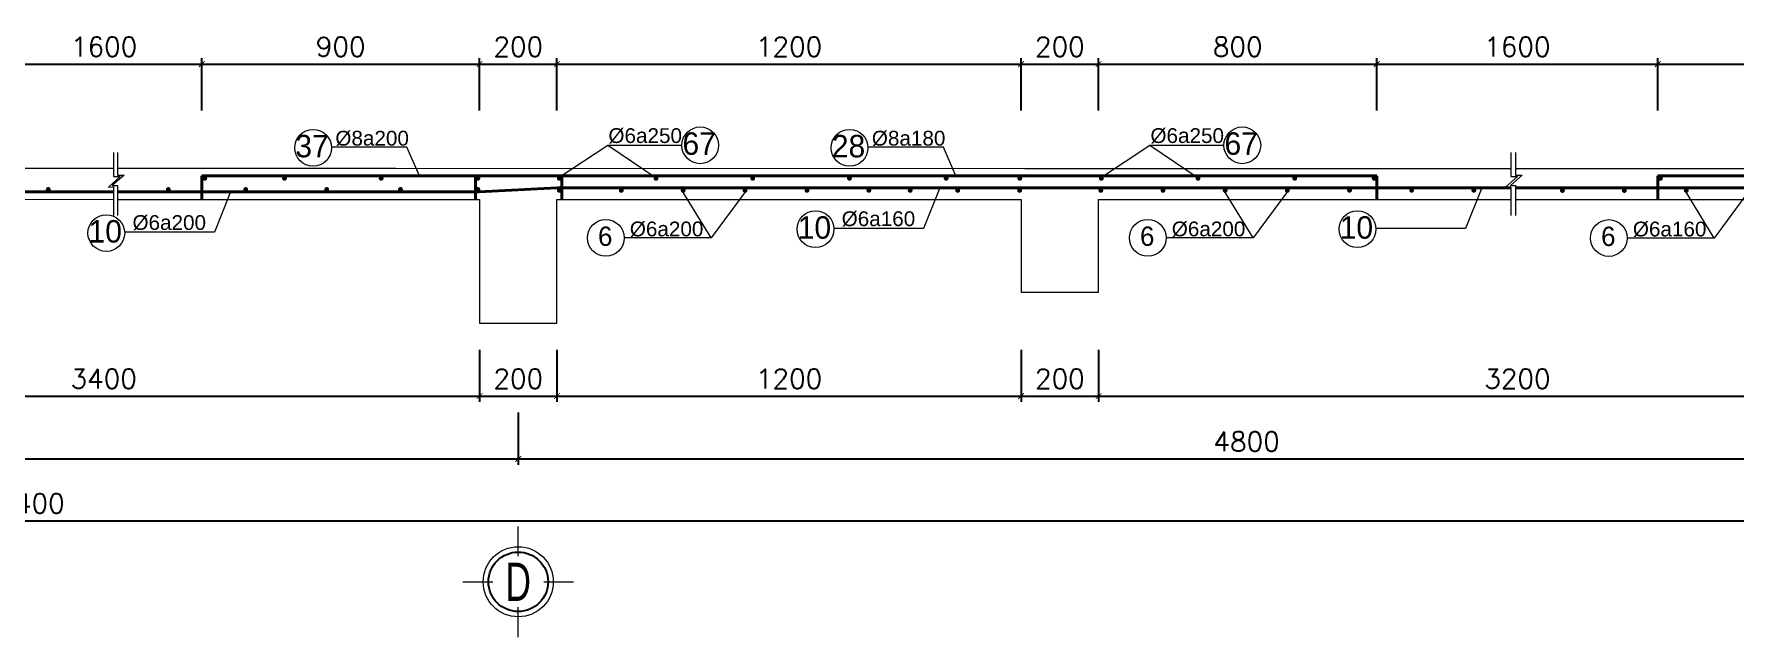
# Model space of a CAD drawing. Header units: inches. Extents: x 1604615 to 1925968, y -294302 to 52467.
# Drawn here: x 1795753 to 1817738, y -230556 to -222753 of the extents above; entities that cross this region are included whole.
import ezdxf
from ezdxf.enums import TextEntityAlignment as Align

# ---------------------------------------------------------------- set-up
doc = ezdxf.new("R2010")
doc.units = ezdxf.units.IN
doc.header["$LTSCALE"] = 20
doc.header["$MEASUREMENT"] = 0
doc.layers.get('0').update_dxf_attribs({"lineweight": 13})
for name, color, linetype, lineweight in [('0-Netin', 251, 'Continuous', 9), ('kich thuoc', 8, 'Continuous', 13), ('SOHIEUTHEP', 212, 'Continuous', 13), ('THEP', 1, 'Continuous', 40), ('TV-MB', 33, 'Continuous', 9), ('VV', 114, 'Continuous', 13)]:
    doc.layers.add(name, color=color, linetype=linetype, lineweight=lineweight)
doc.layers.add('TEXT', color=9, linetype='Continuous')
doc.styles.add('DIM', font='romans.shx')
doc.styles.add('text', font='ARIALN.TTF')
doc.styles.add('thep', font='ARIAL.TTF')
doc.dimstyles.new('1-20', dxfattribs={"dimtxt": 250, "dimasz": 75, "dimexe": 75, "dimexo": 250, "dimgap": 100, "dimtad": 1, "dimdec": 0, "dimlfac": 0.2, "dimzin": 4, "dimdsep": 46, "dimtxsty": 'DIM', "dimblk": 'ARCHTICK', "dimcen": 10, "dimdle": 75, "dimadec": 0, "dimazin": 0, "dimtfac": 1, "dimtdec": 0, "dimtix": 1, "dimtofl": 0, "dimtmove": 1, "dimatfit": 3, "dimfxl": 600, "dimfxlon": 1, "dimtolj": 1, "dimtzin": 0, "dimarcsym": 0})

# ---------------------------------------------------------------- blocks, each defined once
blk = doc.blocks.new('_ArchTick')
at = {"color": 0, "linetype": 'ByBlock', "const_width": 0.15}
blk.add_lwpolyline([(-0.5, -0.5), (0.5, 0.5)], dxfattribs=at)
blk = doc.blocks.new('*D470')
at = {"layer": 'Defpoints', "color": 0}
for p in [(1791796, -225995), (1801512, -226495), (1801512, -227438)]:
    blk.add_point(p, dxfattribs=at)
at = {"layer": 'kich thuoc', "color": 0, "lineweight": -2}
for p, q in [((1791796, -226838), (1791796, -227513)), ((1801512, -226838), (1801512, -227513)), ((1791721, -227438), (1801587, -227438))]:
    blk.add_line(p, q, dxfattribs=at)
at = {"layer": 'kich thuoc', "color": 0, "lineweight": -2, "xscale": 75, "yscale": 75, "zscale": 75, "rotation": 180}
blk.add_blockref('_ArchTick', (1791796, -227438), dxfattribs=at)
at = {"layer": 'kich thuoc', "color": 0, "lineweight": -2, "xscale": 75, "yscale": 75, "zscale": 75}
blk.add_blockref('_ArchTick', (1801512, -227438), dxfattribs=at)
at = {"layer": 'kich thuoc', "color": 0, "insert": (1796654, -227213), "char_height": 250, "attachment_point": 5, "style": 'DIM'}
blk.add_mtext('\\A1;3400', dxfattribs=at)
blk = doc.blocks.new('*D471')
at = {"layer": 'Defpoints', "color": 0}
for p in [(1801512, -226495), (1802512, -226495), (1802512, -227438)]:
    blk.add_point(p, dxfattribs=at)
at = {"layer": 'kich thuoc', "color": 0, "lineweight": -2}
for p, q in [((1801512, -226838), (1801512, -227513)), ((1802512, -226838), (1802512, -227513)), ((1801437, -227438), (1802587, -227438))]:
    blk.add_line(p, q, dxfattribs=at)
at = {"layer": 'kich thuoc', "color": 0, "lineweight": -2, "xscale": 75, "yscale": 75, "zscale": 75, "rotation": 180}
blk.add_blockref('_ArchTick', (1801512, -227438), dxfattribs=at)
at = {"layer": 'kich thuoc', "color": 0, "lineweight": -2, "xscale": 75, "yscale": 75, "zscale": 75}
blk.add_blockref('_ArchTick', (1802512, -227438), dxfattribs=at)
at = {"layer": 'kich thuoc', "color": 0, "insert": (1802012, -227213), "char_height": 250, "attachment_point": 5, "style": 'DIM'}
blk.add_mtext('\\A1;200', dxfattribs=at)
blk = doc.blocks.new('*D472')
at = {"layer": 'Defpoints', "color": 0}
for p in [(1808512, -226095), (1802512, -226495), (1808512, -227438)]:
    blk.add_point(p, dxfattribs=at)
at = {"layer": 'kich thuoc', "color": 0, "lineweight": -2}
for p, q in [((1802512, -226838), (1802512, -227513)), ((1808512, -226838), (1808512, -227513)), ((1802437, -227438), (1808587, -227438))]:
    blk.add_line(p, q, dxfattribs=at)
at = {"layer": 'kich thuoc', "color": 0, "lineweight": -2, "xscale": 75, "yscale": 75, "zscale": 75, "rotation": 180}
blk.add_blockref('_ArchTick', (1802512, -227438), dxfattribs=at)
at = {"layer": 'kich thuoc', "color": 0, "lineweight": -2, "xscale": 75, "yscale": 75, "zscale": 75}
blk.add_blockref('_ArchTick', (1808512, -227438), dxfattribs=at)
at = {"layer": 'kich thuoc', "color": 0, "insert": (1805512, -227213), "char_height": 250, "attachment_point": 5, "style": 'DIM'}
blk.add_mtext('\\A1;1200', dxfattribs=at)
blk = doc.blocks.new('*D473')
at = {"layer": 'Defpoints', "color": 0}
for p in [(1808512, -226095), (1809512, -226095), (1809512, -227438)]:
    blk.add_point(p, dxfattribs=at)
at = {"layer": 'kich thuoc', "color": 0, "lineweight": -2}
for p, q in [((1808512, -226838), (1808512, -227513)), ((1809512, -226838), (1809512, -227513)), ((1808437, -227438), (1809587, -227438))]:
    blk.add_line(p, q, dxfattribs=at)
at = {"layer": 'kich thuoc', "color": 0, "lineweight": -2, "xscale": 75, "yscale": 75, "zscale": 75, "rotation": 180}
blk.add_blockref('_ArchTick', (1808512, -227438), dxfattribs=at)
at = {"layer": 'kich thuoc', "color": 0, "lineweight": -2, "xscale": 75, "yscale": 75, "zscale": 75}
blk.add_blockref('_ArchTick', (1809512, -227438), dxfattribs=at)
at = {"layer": 'kich thuoc', "color": 0, "insert": (1809012, -227213), "char_height": 250, "attachment_point": 5, "style": 'DIM'}
blk.add_mtext('\\A1;200', dxfattribs=at)
blk = doc.blocks.new('*D474')
at = {"layer": 'Defpoints', "color": 0}
for p in [(1809512, -226095), (1820341, -226495), (1820341, -227438)]:
    blk.add_point(p, dxfattribs=at)
at = {"layer": 'kich thuoc', "color": 0, "lineweight": -2}
for p, q in [((1809512, -226838), (1809512, -227513)), ((1820341, -226838), (1820341, -227513)), ((1809437, -227438), (1820416, -227438))]:
    blk.add_line(p, q, dxfattribs=at)
at = {"layer": 'kich thuoc', "color": 0, "lineweight": -2, "xscale": 75, "yscale": 75, "zscale": 75, "rotation": 180}
blk.add_blockref('_ArchTick', (1809512, -227438), dxfattribs=at)
at = {"layer": 'kich thuoc', "color": 0, "lineweight": -2, "xscale": 75, "yscale": 75, "zscale": 75}
blk.add_blockref('_ArchTick', (1820341, -227438), dxfattribs=at)
at = {"layer": 'kich thuoc', "color": 0, "insert": (1814926, -227213), "char_height": 250, "attachment_point": 5, "style": 'DIM'}
blk.add_mtext('\\A1;3200', dxfattribs=at)
blk = doc.blocks.new('*D480')
at = {"layer": 'Defpoints', "color": 0}
for p in [(1785392, -226495), (1802012, -226495), (1802012, -228251)]:
    blk.add_point(p, dxfattribs=at)
at = {"layer": 'kich thuoc', "color": 0, "lineweight": -2}
for p, q in [((1785392, -227651), (1785392, -228326)), ((1802012, -227651), (1802012, -228326)), ((1785317, -228251), (1802087, -228251))]:
    blk.add_line(p, q, dxfattribs=at)
at = {"layer": 'kich thuoc', "color": 0, "lineweight": -2, "xscale": 75, "yscale": 75, "zscale": 75, "rotation": 180}
blk.add_blockref('_ArchTick', (1785392, -228251), dxfattribs=at)
at = {"layer": 'kich thuoc', "color": 0, "lineweight": -2, "xscale": 75, "yscale": 75, "zscale": 75}
blk.add_blockref('_ArchTick', (1802012, -228251), dxfattribs=at)
at = {"layer": 'kich thuoc', "color": 0, "insert": (1793702, -228026), "char_height": 250, "attachment_point": 5, "style": 'DIM'}
blk.add_mtext('\\A1;5800', dxfattribs=at)
blk = doc.blocks.new('*D481')
at = {"layer": 'Defpoints', "color": 0}
for p in [(1802012, -226495), (1820841, -226495), (1820841, -228251)]:
    blk.add_point(p, dxfattribs=at)
at = {"layer": 'kich thuoc', "color": 0, "lineweight": -2}
for p, q in [((1802012, -227651), (1802012, -228326)), ((1820841, -227651), (1820841, -228326)), ((1801937, -228251), (1820916, -228251))]:
    blk.add_line(p, q, dxfattribs=at)
at = {"layer": 'kich thuoc', "color": 0, "lineweight": -2, "xscale": 75, "yscale": 75, "zscale": 75, "rotation": 180}
blk.add_blockref('_ArchTick', (1802012, -228251), dxfattribs=at)
at = {"layer": 'kich thuoc', "color": 0, "lineweight": -2, "xscale": 75, "yscale": 75, "zscale": 75}
blk.add_blockref('_ArchTick', (1820841, -228251), dxfattribs=at)
at = {"layer": 'kich thuoc', "color": 0, "insert": (1811426, -228026), "char_height": 250, "attachment_point": 5, "style": 'DIM'}
blk.add_mtext('\\A1;4800', dxfattribs=at)
blk = doc.blocks.new('*D482')
at = {"layer": 'Defpoints', "color": 0}
for p in [(1770387, -226489), (1820841, -227651), (1820841, -229051)]:
    blk.add_point(p, dxfattribs=at)
at = {"layer": 'kich thuoc', "color": 0, "lineweight": -2}
for p, q in [((1770387, -228451), (1770387, -229126)), ((1820841, -228451), (1820841, -229126)), ((1770312, -229051), (1820916, -229051))]:
    blk.add_line(p, q, dxfattribs=at)
at = {"layer": 'kich thuoc', "color": 0, "lineweight": -2, "xscale": 75, "yscale": 75, "zscale": 75, "rotation": 180}
blk.add_blockref('_ArchTick', (1770387, -229051), dxfattribs=at)
at = {"layer": 'kich thuoc', "color": 0, "lineweight": -2, "xscale": 75, "yscale": 75, "zscale": 75}
blk.add_blockref('_ArchTick', (1820841, -229051), dxfattribs=at)
at = {"layer": 'kich thuoc', "color": 0, "insert": (1795614, -228826), "char_height": 250, "attachment_point": 5, "style": 'DIM'}
blk.add_mtext('\\A1;18400', dxfattribs=at)
blk = doc.blocks.new('TRUC-1')
at = {"layer": '0-Netin'}
blk.add_circle((0, -650), 412, dxfattribs=at)
at = {"layer": 'TV-MB'}
for p, q in [((0, -350), (0, 0)), ((-650, -650), (-300, -650)), ((300, -650), (650, -650)), ((0, -1300), (0, -950))]:
    blk.add_line(p, q, dxfattribs=at)
at = {"layer": 'TV-MB', "lineweight": 25}
blk.add_circle((0, -650), 350, dxfattribs=at)
at = {"layer": 'TV-MB', "style": 'text', "width": 0.8}
blk.add_attdef('13', text='', height=450, dxfattribs=at).set_placement((0, -650), align=Align.MIDDLE_CENTER)
blk = doc.blocks.new('*D499')
at = {"layer": 'Defpoints', "color": 0}
for p in [(1797922, -223142), (1795396, -224894), (1797922, -224893)]:
    blk.add_point(p, dxfattribs=at)
at = {"layer": 'kich thuoc', "color": 0, "lineweight": -2}
for p, q in [((1795321, -223142), (1797997, -223142)), ((1795396, -223742), (1795396, -223067)), ((1797922, -223742), (1797922, -223067))]:
    blk.add_line(p, q, dxfattribs=at)
at = {"layer": 'kich thuoc', "color": 0, "lineweight": -2, "xscale": 75, "yscale": 75, "zscale": 75, "rotation": 180}
blk.add_blockref('_ArchTick', (1795396, -223142), dxfattribs=at)
at = {"layer": 'kich thuoc', "color": 0, "lineweight": -2, "xscale": 75, "yscale": 75, "zscale": 75}
blk.add_blockref('_ArchTick', (1797922, -223142), dxfattribs=at)
at = {"layer": 'kich thuoc', "color": 0, "insert": (1796659, -222917), "char_height": 250, "attachment_point": 5, "style": 'DIM'}
blk.add_mtext('\\A1;1600', dxfattribs=at)
blk = doc.blocks.new('*D500')
at = {"layer": 'Defpoints', "color": 0}
for p in [(1801512, -223142), (1797922, -224893), (1801512, -224895)]:
    blk.add_point(p, dxfattribs=at)
at = {"layer": 'kich thuoc', "color": 0, "lineweight": -2}
for p, q in [((1797847, -223142), (1801587, -223142)), ((1797922, -223742), (1797922, -223067)), ((1801512, -223742), (1801512, -223067))]:
    blk.add_line(p, q, dxfattribs=at)
at = {"layer": 'kich thuoc', "color": 0, "lineweight": -2, "xscale": 75, "yscale": 75, "zscale": 75, "rotation": 180}
blk.add_blockref('_ArchTick', (1797922, -223142), dxfattribs=at)
at = {"layer": 'kich thuoc', "color": 0, "lineweight": -2, "xscale": 75, "yscale": 75, "zscale": 75}
blk.add_blockref('_ArchTick', (1801512, -223142), dxfattribs=at)
at = {"layer": 'kich thuoc', "color": 0, "insert": (1799717, -222917), "char_height": 250, "attachment_point": 5, "style": 'DIM'}
blk.add_mtext('\\A1;900', dxfattribs=at)
blk = doc.blocks.new('*D501')
at = {"layer": 'Defpoints', "color": 0}
for p in [(1802512, -223142), (1801512, -224895), (1802512, -224895)]:
    blk.add_point(p, dxfattribs=at)
at = {"layer": 'kich thuoc', "color": 0, "lineweight": -2}
for p, q in [((1801437, -223142), (1802587, -223142)), ((1801512, -223742), (1801512, -223067)), ((1802512, -223742), (1802512, -223067))]:
    blk.add_line(p, q, dxfattribs=at)
at = {"layer": 'kich thuoc', "color": 0, "lineweight": -2, "xscale": 75, "yscale": 75, "zscale": 75, "rotation": 180}
blk.add_blockref('_ArchTick', (1801512, -223142), dxfattribs=at)
at = {"layer": 'kich thuoc', "color": 0, "lineweight": -2, "xscale": 75, "yscale": 75, "zscale": 75}
blk.add_blockref('_ArchTick', (1802512, -223142), dxfattribs=at)
at = {"layer": 'kich thuoc', "color": 0, "insert": (1802012, -222917), "char_height": 250, "attachment_point": 5, "style": 'DIM'}
blk.add_mtext('\\A1;200', dxfattribs=at)
blk = doc.blocks.new('*D502')
at = {"layer": 'Defpoints', "color": 0}
for p in [(1808512, -223142), (1802512, -224895), (1808512, -224895)]:
    blk.add_point(p, dxfattribs=at)
at = {"layer": 'kich thuoc', "color": 0, "lineweight": -2}
for p, q in [((1802437, -223142), (1808587, -223142)), ((1802512, -223742), (1802512, -223067)), ((1808512, -223742), (1808512, -223067))]:
    blk.add_line(p, q, dxfattribs=at)
at = {"layer": 'kich thuoc', "color": 0, "lineweight": -2, "xscale": 75, "yscale": 75, "zscale": 75, "rotation": 180}
blk.add_blockref('_ArchTick', (1802512, -223142), dxfattribs=at)
at = {"layer": 'kich thuoc', "color": 0, "lineweight": -2, "xscale": 75, "yscale": 75, "zscale": 75}
blk.add_blockref('_ArchTick', (1808512, -223142), dxfattribs=at)
at = {"layer": 'kich thuoc', "color": 0, "insert": (1805512, -222917), "char_height": 250, "attachment_point": 5, "style": 'DIM'}
blk.add_mtext('\\A1;1200', dxfattribs=at)
blk = doc.blocks.new('*D503')
at = {"layer": 'Defpoints', "color": 0}
for p in [(1809512, -223142), (1808512, -224895), (1809512, -224895)]:
    blk.add_point(p, dxfattribs=at)
at = {"layer": 'kich thuoc', "color": 0, "lineweight": -2}
for p, q in [((1808437, -223142), (1809587, -223142)), ((1808512, -223742), (1808512, -223067)), ((1809512, -223742), (1809512, -223067))]:
    blk.add_line(p, q, dxfattribs=at)
at = {"layer": 'kich thuoc', "color": 0, "lineweight": -2, "xscale": 75, "yscale": 75, "zscale": 75, "rotation": 180}
blk.add_blockref('_ArchTick', (1808512, -223142), dxfattribs=at)
at = {"layer": 'kich thuoc', "color": 0, "lineweight": -2, "xscale": 75, "yscale": 75, "zscale": 75}
blk.add_blockref('_ArchTick', (1809512, -223142), dxfattribs=at)
at = {"layer": 'kich thuoc', "color": 0, "insert": (1809012, -222917), "char_height": 250, "attachment_point": 5, "style": 'DIM'}
blk.add_mtext('\\A1;200', dxfattribs=at)
blk = doc.blocks.new('*D504')
at = {"layer": 'Defpoints', "color": 0}
for p in [(1813109, -223142), (1809512, -224895), (1813109, -224895)]:
    blk.add_point(p, dxfattribs=at)
at = {"layer": 'kich thuoc', "color": 0, "lineweight": -2}
for p, q in [((1809437, -223142), (1813184, -223142)), ((1809512, -223742), (1809512, -223067)), ((1813109, -223742), (1813109, -223067))]:
    blk.add_line(p, q, dxfattribs=at)
at = {"layer": 'kich thuoc', "color": 0, "lineweight": -2, "xscale": 75, "yscale": 75, "zscale": 75, "rotation": 180}
blk.add_blockref('_ArchTick', (1809512, -223142), dxfattribs=at)
at = {"layer": 'kich thuoc', "color": 0, "lineweight": -2, "xscale": 75, "yscale": 75, "zscale": 75}
blk.add_blockref('_ArchTick', (1813109, -223142), dxfattribs=at)
at = {"layer": 'kich thuoc', "color": 0, "insert": (1811311, -222917), "char_height": 250, "attachment_point": 5, "style": 'DIM'}
blk.add_mtext('\\A1;800', dxfattribs=at)
blk = doc.blocks.new('*D505')
at = {"layer": 'Defpoints', "color": 0}
for p in [(1816740, -223142), (1813109, -224895), (1816740, -224895)]:
    blk.add_point(p, dxfattribs=at)
at = {"layer": 'kich thuoc', "color": 0, "lineweight": -2}
for p, q in [((1813034, -223142), (1816815, -223142)), ((1813109, -223742), (1813109, -223067)), ((1816740, -223742), (1816740, -223067))]:
    blk.add_line(p, q, dxfattribs=at)
at = {"layer": 'kich thuoc', "color": 0, "lineweight": -2, "xscale": 75, "yscale": 75, "zscale": 75, "rotation": 180}
blk.add_blockref('_ArchTick', (1813109, -223142), dxfattribs=at)
at = {"layer": 'kich thuoc', "color": 0, "lineweight": -2, "xscale": 75, "yscale": 75, "zscale": 75}
blk.add_blockref('_ArchTick', (1816740, -223142), dxfattribs=at)
at = {"layer": 'kich thuoc', "color": 0, "insert": (1814925, -222917), "char_height": 250, "attachment_point": 5, "style": 'DIM'}
blk.add_mtext('\\A1;1600', dxfattribs=at)
blk = doc.blocks.new('*D506')
at = {"layer": 'Defpoints', "color": 0}
for p in [(1820341, -223142), (1816740, -224895), (1820341, -224895)]:
    blk.add_point(p, dxfattribs=at)
at = {"layer": 'kich thuoc', "color": 0, "lineweight": -2}
for p, q in [((1816665, -223142), (1820416, -223142)), ((1816740, -223742), (1816740, -223067)), ((1820341, -223742), (1820341, -223067))]:
    blk.add_line(p, q, dxfattribs=at)
at = {"layer": 'kich thuoc', "color": 0, "lineweight": -2, "xscale": 75, "yscale": 75, "zscale": 75, "rotation": 180}
blk.add_blockref('_ArchTick', (1816740, -223142), dxfattribs=at)
at = {"layer": 'kich thuoc', "color": 0, "lineweight": -2, "xscale": 75, "yscale": 75, "zscale": 75}
blk.add_blockref('_ArchTick', (1820341, -223142), dxfattribs=at)
at = {"layer": 'kich thuoc', "color": 0, "insert": (1818541, -222917), "char_height": 250, "attachment_point": 5, "style": 'DIM'}
blk.add_mtext('\\A1;800', dxfattribs=at)

msp = doc.modelspace()

# ---------------------------------------------------------------- linework, layer by layer
at = {"ltscale": 0.1}
for p, q in [((1802529.7, -224613), (1803170.3, -224193.3)), ((1803170.3, -224193.3), (1804126.6, -224193.3)), ((1803170.3, -224193.3), (1803795.3, -224612.2)), ((1809535.1, -224613), (1810175.7, -224193.3)), ((1810175.7, -224193.3), (1811132, -224193.3)), ((1810175.7, -224193.3), (1810800.7, -224612.2)), ((1804505.8, -225391.5), (1804127.8, -224774.9)), ((1811510.6, -225391.1), (1811132.5, -224774.5)), ((1817470.1, -225392.7), (1817092.1, -224776.2))]:
    msp.add_line(p, q, dxfattribs=at)
for points in [[(1800735.3, -224588.8), (1800573.7, -224215.3), (1799597.4, -224215.3)], [(1807669.4, -224588.8), (1807507.9, -224215.3), (1806531.5, -224215.3)], [(1798293.5, -224794.3), (1798084.4, -225318.3), (1796924.8, -225318.3)], [(1804948.9, -224791), (1804505.8, -225391.5), (1803380.5, -225391.5)], [(1807459.4, -224744.7), (1807250.3, -225268.6), (1806090.7, -225268.6)], [(1811953.6, -224790.5), (1811510.6, -225391.1), (1810385.3, -225391.1)], [(1814464.2, -224744.2), (1814255.1, -225268.2), (1813095.5, -225268.2)], [(1817913.2, -224792.2), (1817470.1, -225392.7), (1816344.8, -225392.7)]]:
    msp.add_lwpolyline(points, dxfattribs=at)
at = {"layer": 'kich thuoc'}
for p, q in [((1796780.7, -224495.1), (1793474.7, -224495.1)), ((1800425.7, -224495.1), (1796830.5, -224495.1)), ((1808662.9, -224495.5), (1800425.7, -224495.1)), ((1814839.1, -224495.5), (1808559.1, -224495.5)), ((1818452.3, -224495.5), (1814899.8, -224495.5)), ((1793474.7, -224894.1), (1796780.7, -224892)), ((1796830.5, -224892.8), (1800425.7, -224894.6)), ((1800425.7, -224894.6), (1801511.9, -224895.1)), ((1801511.9, -224895.1), (1801511.9, -226495.1)), ((1802511.9, -226495.1), (1802511.9, -224895.1)), ((1802511.9, -224895.1), (1808511.4, -224895.1)), ((1808511.9, -224895.1), (1808511.9, -226095.1)), ((1809511.9, -226095.1), (1809511.9, -224895.1)), ((1809511.9, -224895.5), (1814839.1, -224895.5)), ((1814899.8, -224895.5), (1818452.3, -224895.5)), ((1808511.9, -226095.1), (1809511.9, -226095.1)), ((1801511.9, -226495.1), (1802511.9, -226495.1))]:
    msp.add_line(p, q, dxfattribs=at)
at = {"layer": 'kich thuoc', "ltscale": 0.1}
for points in [[(1796780.7, -224286.4), (1796780.7, -224597.5), (1796867.6, -224597.5), (1796715.2, -224732.7), (1796780.7, -224732.6), (1796780.7, -225099.7)], [(1796830.5, -224286.4), (1796830.5, -224578.3), (1796917.5, -224578.3), (1796765, -224713.5), (1796830.5, -224713.4), (1796830.5, -225099.7)], [(1814839.1, -224286.8), (1814839.1, -224597.9), (1814926.1, -224597.9), (1814773.6, -224733.1), (1814839.1, -224733), (1814839.1, -225100.1)], [(1814899.8, -224286.8), (1814899.8, -224578.7), (1814986.8, -224578.7), (1814834.3, -224713.9), (1814899.8, -224713.8), (1814899.8, -225100.1)]]:
    msp.add_lwpolyline(points, dxfattribs=at)
at = {"layer": 'THEP'}
for p, q in [((1797922, -224588.8), (1797921.8, -224893.4)), ((1801522, -224588.8), (1797922, -224588.8)), ((1802511.4, -224588.8), (1800500.8, -224588.8)), ((1801458, -224895.1), (1801458, -224588.8)), ((1802511.4, -224588.8), (1809509.4, -224588.8)), ((1802575.2, -224588.8), (1802575.2, -224895.1)), ((1809509.4, -224588.8), (1813109.4, -224588.8)), ((1813109.4, -224588.8), (1813109.4, -224895.5)), ((1818452.3, -224589.2), (1816740.4, -224589.2)), ((1816740.4, -224589.2), (1816740.4, -224895.5)), ((1793474.7, -224795.1), (1796780.7, -224795.1)), ((1796830.5, -224795.1), (1800425.7, -224795.1)), ((1800425.7, -224795.1), (1801507.8, -224795.1)), ((1801507.8, -224795.1), (1802511.9, -224745.1)), ((1802511.9, -224745.1), (1808559.1, -224745.5)), ((1808559.1, -224745.5), (1814839.1, -224745.5)), ((1814899.8, -224745.5), (1818452.3, -224745.5))]:
    msp.add_line(p, q, dxfattribs=at)
at = {"layer": 'THEP', "const_width": 31.2}
for points in [[(1797944.4, -224620.4, 1), (1797975.6, -224620.4, 1)], [(1798974.2, -224620.4, 1), (1799005.5, -224620.4, 1)], [(1800224.2, -224620.4, 1), (1800255.5, -224620.4, 1)], [(1801474.2, -224620.4, 1), (1801505.5, -224620.4, 1)], [(1802526.5, -224620.4, 1), (1802557.8, -224620.4, 1)], [(1803776.5, -224620.4, 1), (1803807.8, -224620.4, 1)], [(1805026.5, -224620.4, 1), (1805057.8, -224620.4, 1)], [(1806276.5, -224620.4, 1), (1806307.8, -224620.4, 1)], [(1807526.5, -224620.4, 1), (1807557.8, -224620.4, 1)], [(1808478.2, -224620.4, 1), (1808509.4, -224620.4, 1)], [(1809531.9, -224620.4, 1), (1809563.1, -224620.4, 1)], [(1810781.9, -224620.4, 1), (1810813.1, -224620.4, 1)], [(1812031.9, -224620.4, 1), (1812063.1, -224620.4, 1)], [(1813058.7, -224620.4, 1), (1813089.9, -224620.4, 1)], [(1816758.6, -224620.8, 1), (1816789.8, -224620.8, 1)], [(1795921.2, -224764.1, 1), (1795952.5, -224764.1, 1)], [(1797473.8, -224764.5, 1), (1797505, -224764.5, 1)], [(1798473.8, -224764.5, 1), (1798505, -224764.5, 1)], [(1799520.7, -224764.5, 1), (1799552, -224764.5, 1)], [(1800473.8, -224764.5, 1), (1800505, -224764.5, 1)], [(1801473.8, -224764.5, 1), (1801505, -224764.5, 1)], [(1802527.7, -224776.3, 1), (1802558.9, -224776.3, 1)], [(1803327.7, -224776.3, 1), (1803358.9, -224776.3, 1)], [(1804127.7, -224776.3, 1), (1804158.9, -224776.3, 1)], [(1804927.7, -224776.3, 1), (1804958.9, -224776.3, 1)], [(1805727.7, -224776.3, 1), (1805758.9, -224776.3, 1)], [(1806527.7, -224776.3, 1), (1806558.9, -224776.3, 1)], [(1807061.7, -224776.7, 1), (1807093, -224776.7, 1)], [(1807676, -224776.7, 1), (1807707.2, -224776.7, 1)], [(1808476, -224776.7, 1), (1808507.2, -224776.7, 1)], [(1809525.4, -224776.7, 1), (1809556.6, -224776.7, 1)], [(1810328.9, -224776.3, 1), (1810360.2, -224776.3, 1)], [(1811132.5, -224775.9, 1), (1811163.7, -224775.9, 1)], [(1811936, -224775.5, 1), (1811967.3, -224775.5, 1)], [(1812739.5, -224775.1, 1), (1812770.8, -224775.1, 1)], [(1813543.1, -224774.7, 1), (1813574.3, -224774.7, 1)], [(1814346.6, -224774.3, 1), (1814377.9, -224774.3, 1)], [(1815492, -224777.6, 1), (1815523.3, -224777.6, 1)], [(1816292, -224777.6, 1), (1816323.3, -224777.6, 1)], [(1817092, -224777.6, 1), (1817123.3, -224777.6, 1)]]:
    msp.add_lwpolyline(points, format="xyb", close=True, dxfattribs=at)
at = {"layer": 'VV'}
for centre in [(1799360, -224225.5), (1804364.2, -224193.3), (1806294.1, -224225.5), (1811369.6, -224193.3), (1796687.4, -225328.5), (1805853.4, -225278.8), (1812858.1, -225278.4), (1803142.9, -225391.5), (1810147.7, -225391.1), (1816107.2, -225392.7)]:
    msp.add_circle(centre, 237.6, dxfattribs=at)

# ---------------------------------------------------------------- block references
at = {"layer": 'kich thuoc', "xscale": 1.100000000093132, "yscale": 1.099999999976717, "zscale": 1.1}
msp.add_blockref('TRUC-1', (1802011.9, -229125.7), dxfattribs=at).add_auto_attribs({'13': 'D'})

# ---------------------------------------------------------------- texts
at = {"layer": 'SOHIEUTHEP', "width": 2852.724, "attachment_point": 5}
for s, insert, char_height in [('{\\fVNI-Avo|b0|i0|c0|p2;37}', (1799346.2, -224205.5), 290.4), ('{\\fVNI-Avo|b0|i0|c0|p2;67}', (1804350.5, -224173.3), 290.4), ('{\\fVNI-Avo|b0|i0|c0|p2;28}', (1806280.4, -224205.5), 290.4), ('{\\fVNI-Avo|b0|i0|c0|p2;67}', (1811355.8, -224173.3), 290.4), ('{\\fVNI-Avo|b0|i0|c0|p2;10}', (1805839.6, -225258.8), 290.4), ('{\\fVNI-Avo|b0|i0|c0|p2;10}', (1812844.4, -225258.4), 290.4), ('{\\fVNI-Avo|b0|i0|c0|p2;10}', (1796673.6, -225308.4), 290.4), ('{\\fVNI-Avo|b0|i0|c0|p2;6}', (1803135.9, -225371.5), 250), ('{\\fVNI-Avo|b0|i0|c0|p2;6}', (1810140.7, -225371.1), 250), ('{\\fVNI-Avo|b0|i0|c0|p2;6}', (1816100.2, -225372.7), 250)]:
    msp.add_mtext(s, dxfattribs=dict(at, insert=insert, char_height=char_height))
at = {"layer": 'TEXT', "style": 'thep'}
for s, p in [('%%C8a200', (1799647.7, -224196.8)), ('%%C6a250', (1803177.2, -224163.2)), ('%%C8a180', (1806581.8, -224196.8)), ('%%C6a250', (1810182.6, -224163.2)), ('%%C6a200', (1797025.7, -225288.2)), ('%%C6a160', (1806191.6, -225238.6)), ('%%C6a200', (1803453.7, -225371)), ('%%C6a200', (1810458.4, -225370.6)), ('%%C6a160', (1816418, -225372.2))]:
    msp.add_text(s, height=191.25, dxfattribs=at).set_placement(p)

# ---------------------------------------------------------------- dimensions: what is measured, and where the dimension line sits
at = {"layer": 'kich thuoc'}
for base, p1, p2, text, picture, middle in [((1797921.8, -223141.7), (1795395.7, -224894.1), (1797921.8, -224893.4), '1600', '*D499', (1796658.8, -222916.7)), ((1801511.9, -223141.7), (1797921.8, -224893.4), (1801511.9, -224895.1), '900', '*D500', (1799716.9, -222916.7)), ((1813109.4, -223141.7), (1809511.9, -224895.5), (1813109.4, -224895.5), '800', '*D504', (1811310.6, -222916.7)), ((1816740.4, -223141.7), (1813109.4, -224895.5), (1816740.4, -224895.5), '1600', '*D505', (1814924.9, -222916.7)), ((1820341.1, -223141.7), (1816740.4, -224895.5), (1820341.1, -224895.5), '800', '*D506', (1818540.7, -222916.7)), ((1801511.9, -227438.4), (1791796, -225995.1), (1801511.9, -226495.1), '3400', '*D470', (1796654, -227213.4)), ((1820341.1, -227438.4), (1809511.9, -226095.1), (1820341.1, -226495.5), '3200', '*D474', (1814926.5, -227213.4)), ((1820841.1, -229050.7), (1770386.9, -226489.2), (1820841.1, -227650.7), '18400', '*D482', (1795614, -228825.7)), ((1802011.9, -228250.7), (1785392.3, -226495.1), (1802011.9, -226495.1), '5800', '*D480', (1793702.1, -228025.7)), ((1820841.1, -228250.7), (1802011.9, -226495.1), (1820841.1, -226495.5), '4800', '*D481', (1811426.5, -228025.7))]:
    dim = msp.add_linear_dim(base=base, p1=p1, p2=p2, text=text, dimstyle='1-20', dxfattribs=at)
    dim.commit()
    dim.dimension.update_dxf_attribs({"geometry": picture, "text_midpoint": middle})
for base, p1, p2, picture, middle in [((1802511.9, -223141.7), (1801511.9, -224895.1), (1802511.9, -224895.1), '*D501', (1802011.9, -222916.7)), ((1808511.9, -223141.7), (1802511.9, -224895.1), (1808511.9, -224895.1), '*D502', (1805511.9, -222916.7)), ((1809511.9, -223141.7), (1808511.9, -224895.1), (1809511.9, -224895.5), '*D503', (1809011.9, -222916.7)), ((1808511.9, -227438.4), (1802511.9, -226495.1), (1808511.9, -226095.1), '*D472', (1805511.9, -227213.4)), ((1809511.9, -227438.4), (1808511.9, -226095.1), (1809511.9, -226095.1), '*D473', (1809011.9, -227213.4)), ((1802511.9, -227438.4), (1801511.9, -226495.1), (1802511.9, -226495.1), '*D471', (1802011.9, -227213.4))]:
    dim = msp.add_linear_dim(base=base, p1=p1, p2=p2, dimstyle='1-20', dxfattribs=at)
    dim.commit()
    dim.dimension.update_dxf_attribs({"geometry": picture, "text_midpoint": middle})

doc.saveas('drawing.dxf')
